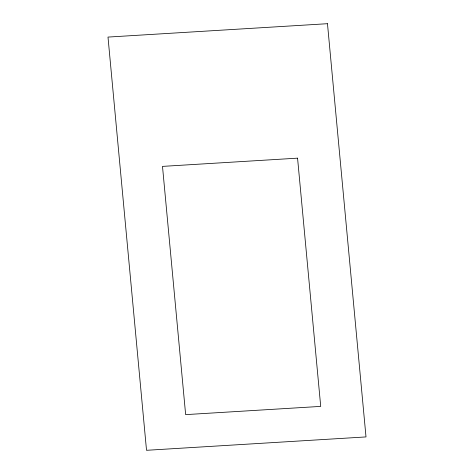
<?xml version="1.0" encoding="UTF-8"?>
<svg xmlns="http://www.w3.org/2000/svg" width="474" height="474" viewBox="0 0 474 474"><rect width="100%" height="100%" fill="white"/><g stroke="black" fill="none" stroke-linecap="round" stroke-linejoin="round"><path stroke-width="0.71" d="M327.475 23.7L107.995 37.079L146.525 450.3L366.005 436.921L327.475 23.7M297.565 158.156L162.499 166.386L185.648 414.626L320.714 406.396L297.565 158.156"/></g></svg>
